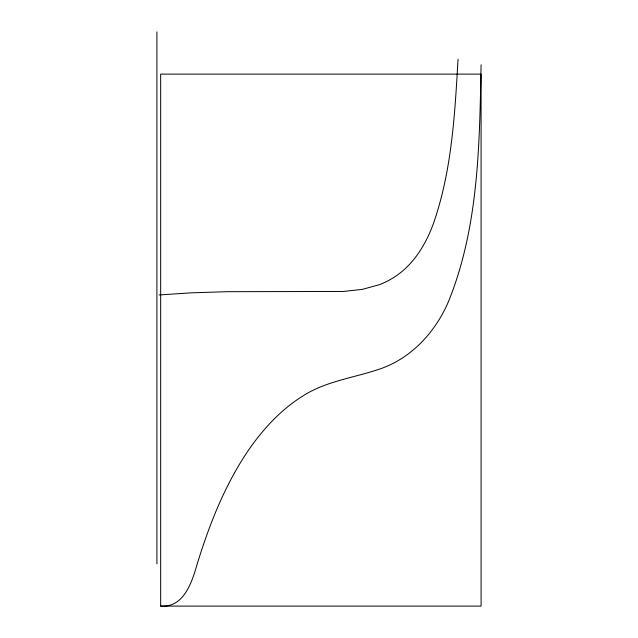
<?xml version="1.0" encoding="UTF-8"?>
<svg xmlns="http://www.w3.org/2000/svg" width="638" height="638" viewBox="0 0 638 638"><rect width="100%" height="100%" fill="white"/><g stroke="black" fill="none" stroke-linecap="round" stroke-linejoin="round"><path stroke-width="0.96" d="M481.092 64.789C479.513 144.18 478.843 226.562 448.602 301.272C435.228 332.861 409.875 359.991 376.484 370.096C351.642 378.174 324.87 381.715 302.54 396.182C281.127 409.628 263.614 428.449 249.243 449.104C225.134 484.122 209.479 524.069 197.054 564.502C191.894 582.295 183.888 607.87 160.664 606.1L160.664 74.12L481.092 74.12L481.092 606.1L160.664 606.1M458.044 59.262C454.83 114.657 451.768 171.255 433.25 224.058C425.729 244.322 413.998 263.941 395.712 276.174A79.12 79.12 0 0 1 379.698 284.588L362.416 289.357L343.475 291.454L227.024 291.694L191.041 292.85L159.101 294.947M156.908 31.9L156.908 563.88"/></g></svg>
